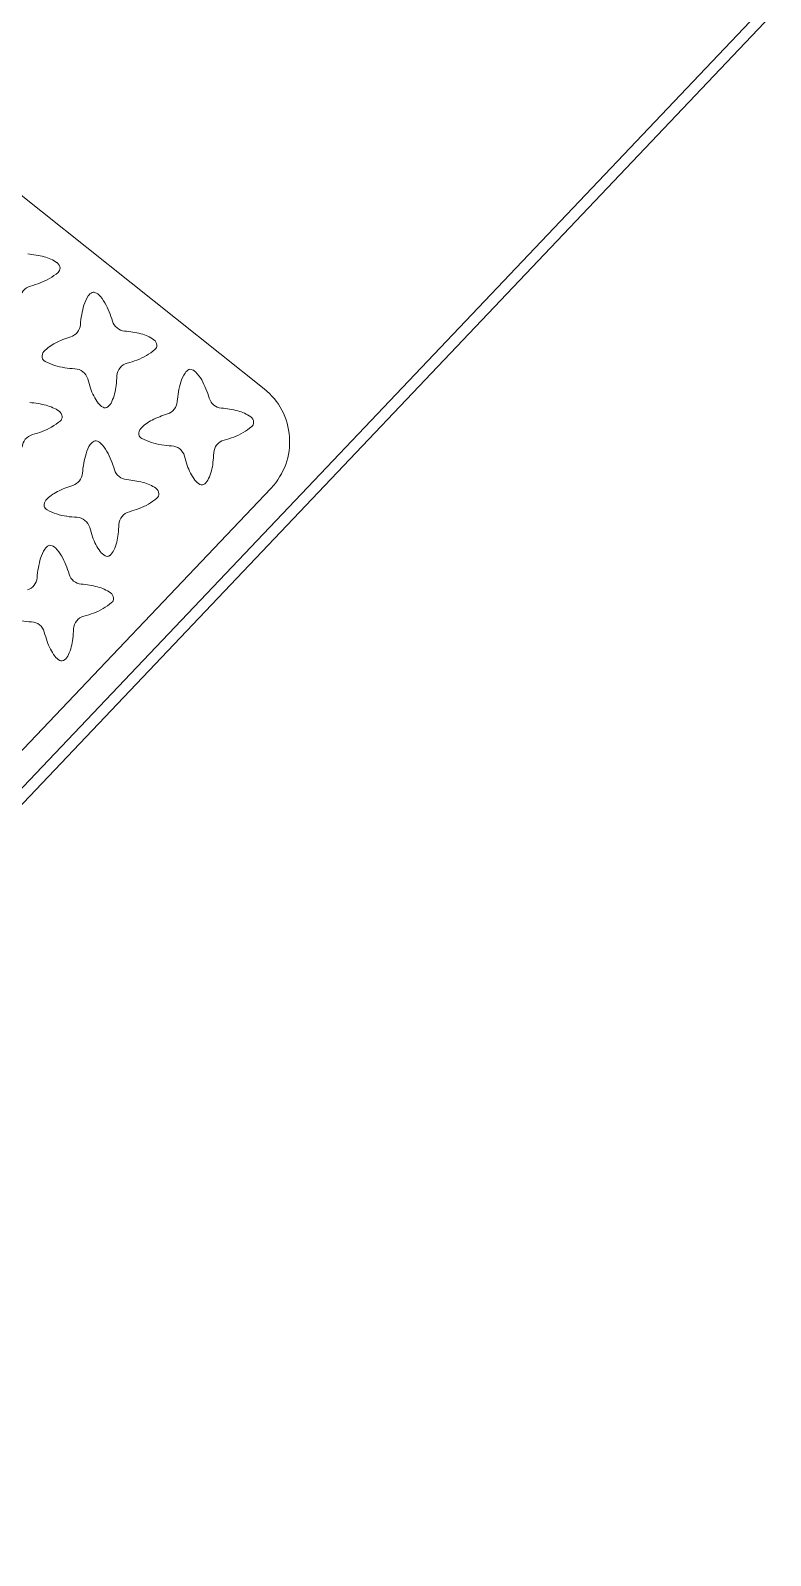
# Model space of a CAD drawing. Header units: millimetres. Extents: x -229914 to 856942, y -268655 to 87212.
# Drawn here: x -139214 to -138885, y 24054 to 24732 of the extents above; entities that cross this region are included whole.
import ezdxf

# ---------------------------------------------------------------- set-up
doc = ezdxf.new("R2010")
doc.units = ezdxf.units.MM

# ---------------------------------------------------------------- blocks, each defined once
blk = doc.blocks.new('Т912NEW')
at = {"color": 7, "linetype": 'Continuous', "lineweight": 15}
for p, q in [((-1836.47, 1046.99), (-1754.23, 1986.99)), ((-1749.25, 1986.55), (-1831.49, 1046.55)), ((-1822.15, 1716.86), (-2015.4, 1716.86)), ((-1810.17, 1479.6), (-1792.27, 1684.24))]:
    blk.add_line(p, q, dxfattribs=at)
for centre, radius, start, end in [((-1822.15, 1686.86), 30, 355, 90), ((-1915.98, 1659.27), 46.73, 114.32714, 123.39146), ((-1928.04, 1685.95), 17.44, 93.45633, 114.32714), ((-1928.91, 1700.26), 3.11, 41.23506, 93.45633), ((-1928.38, 1700.72), 2.4, 348.3059, 41.23506), ((-1904.53, 1700.81), 4.53, 155.36927, 184.74016), ((-1907.45, 1702.15), 1.32, 113.95423, 155.36927), ((-1906.14, 1699.22), 4.53, 84.58335, 113.95423), ((-1907.11, 1689.01), 14.78, 67.01214, 84.58335), ((-1917.92, 1663.53), 42.46, 55.13561, 67.01214), ((-1860.98, 1659.27), 46.73, 114.32714, 123.39146), ((-1873.04, 1685.95), 17.44, 93.45633, 114.32714), ((-1873.91, 1700.26), 3.11, 41.23506, 93.45633), ((-1873.38, 1700.72), 2.4, 348.3059, 41.23506), ((-1849.53, 1700.81), 4.53, 155.36927, 184.74016), ((-1852.45, 1702.15), 1.32, 113.95423, 155.36927), ((-1851.14, 1699.22), 4.53, 84.58335, 113.95423), ((-1852.11, 1689.01), 14.78, 67.01214, 84.58335), ((-1862.92, 1663.53), 42.46, 55.13561, 67.01214), ((-1805.98, 1659.27), 46.73, 114.32714, 123.39146), ((-1818.04, 1685.95), 17.44, 93.45633, 114.32714), ((-1818.91, 1700.26), 3.11, 41.23506, 93.45633), ((-1818.38, 1700.72), 2.4, 348.3059, 41.23506), ((-1953.26, 1705.87), 27.81, 329.22733, 348.3059), ((-1894.31, 1701.66), 14.78, 184.74016, 202.31137), ((-1868.71, 1712.17), 42.46, 202.31137, 214.1879), ((-1890.1, 1703.46), 6.2, 235.13561, 303.39146), ((-1898.26, 1705.87), 27.81, 329.22733, 348.3059), ((-1839.31, 1701.66), 14.78, 184.74016, 202.31137), ((-1813.71, 1712.17), 42.46, 202.31137, 214.1879), ((-1835.1, 1703.46), 6.2, 235.13561, 303.39146), ((-1843.26, 1705.87), 27.81, 329.22733, 348.3059), ((-1926.9, 1684.18), 6.2, 143.35703, 215.19956), ((-1967.3, 1714.24), 44.16, 323.35703, 329.22733), ((-1908.96, 1684.82), 6.2, 325.93205, 34.1879), ((-1871.9, 1684.18), 6.2, 143.35703, 215.19956), ((-1912.3, 1714.24), 44.16, 323.35703, 329.22733), ((-1853.96, 1684.82), 6.2, 325.93205, 34.1879), ((-1816.9, 1684.18), 6.2, 143.35703, 215.19956), ((-1857.3, 1714.24), 44.16, 323.35703, 329.22733), ((-1865.12, 1655.18), 46.73, 145.93205, 154.99637), ((-1810.12, 1655.18), 46.73, 145.93205, 154.99637), ((-1891.66, 1667.56), 17.44, 154.99637, 175.86717), ((-1959.59, 1622.33), 101.11, 32.73634, 35.19956), ((-1893.39, 1664.88), 22.42, 13.7819, 32.73634), ((-1836.66, 1667.56), 17.44, 154.99637, 175.86717), ((-1904.59, 1622.33), 101.11, 32.73634, 35.19956), ((-1838.39, 1664.88), 22.42, 13.7819, 32.73634), ((-1905.95, 1668.59), 3.11, 175.86717, 228.08845), ((-1911.28, 1693.01), 27.81, 281.01761, 300.09618), ((-1919.48, 1707.15), 44.16, 300.09618, 305.96648), ((-1889.9, 1666.39), 6.2, 54.12395, 125.96648), ((-1827.01, 1753.34), 101.11, 234.12395, 236.58717), ((-1870.35, 1687.66), 22.42, 236.58717, 255.54161), ((-1873.37, 1667.66), 1.88, 278.75678, 350.56673), ((-1878.54, 1668.52), 7.13, 350.56673, 13.7819), ((-1850.95, 1668.59), 3.11, 175.86717, 228.08845), ((-1856.28, 1693.01), 27.81, 281.01761, 300.09618), ((-1864.48, 1707.15), 44.16, 300.09618, 305.96648), ((-1834.9, 1666.39), 6.2, 54.12395, 125.96648), ((-1772.01, 1753.34), 101.11, 234.12395, 236.58717), ((-1815.35, 1687.66), 22.42, 236.58717, 255.54161), ((-1818.37, 1667.66), 1.88, 278.75678, 350.56673), ((-1823.54, 1668.52), 7.13, 350.56673, 13.7819), ((-1906.42, 1668.06), 2.4, 228.08845, 281.01761), ((-1874.16, 1672.85), 7.13, 255.54161, 278.75678), ((-1851.42, 1668.06), 2.4, 228.08845, 281.01761), ((-1819.16, 1672.85), 7.13, 255.54161, 278.75678), ((-1874.13, 1608.18), 46.73, 114.32714, 123.39146), ((-1886.19, 1634.87), 17.44, 93.45633, 114.32714), ((-1911.41, 1654.79), 27.81, 329.22733, 348.3059), ((-1887.06, 1649.17), 3.11, 41.23506, 93.45633), ((-1886.53, 1649.64), 2.4, 348.3059, 41.23506), ((-1862.68, 1649.72), 4.53, 155.36927, 184.74016), ((-1852.47, 1650.57), 14.78, 184.74016, 202.31137), ((-1865.6, 1651.06), 1.32, 113.95423, 155.36927), ((-1864.3, 1648.13), 4.53, 84.58335, 113.95423), ((-1865.27, 1637.92), 14.78, 67.01214, 84.58335), ((-1876.08, 1612.44), 42.46, 55.13561, 67.01214), ((-1848.26, 1652.37), 6.2, 235.13561, 303.39146), ((-1819.13, 1608.18), 46.73, 114.32714, 123.39146), ((-1831.19, 1634.87), 17.44, 93.45633, 114.32714), ((-1856.41, 1654.79), 27.81, 329.22733, 348.3059), ((-1832.06, 1649.17), 3.11, 41.23506, 93.45633), ((-1831.53, 1649.64), 2.4, 348.3059, 41.23506), ((-1925.46, 1663.15), 44.16, 323.35703, 329.22733), ((-1826.86, 1661.08), 42.46, 202.31137, 214.1879), ((-1870.46, 1663.15), 44.16, 323.35703, 329.22733), ((-1885.05, 1633.09), 6.2, 143.35703, 215.19956), ((-1867.11, 1633.74), 6.2, 325.93205, 34.1879), ((-1830.05, 1633.09), 6.2, 143.35703, 215.19956), ((-1823.27, 1604.09), 46.73, 145.93205, 154.99637), ((-1917.74, 1571.24), 101.11, 32.73634, 35.19956), ((-1849.81, 1616.47), 17.44, 154.99637, 175.86717), ((-1877.63, 1656.06), 44.16, 300.09618, 305.96648), ((-1848.05, 1615.3), 6.2, 54.12395, 125.96648), ((-1785.17, 1702.25), 101.11, 234.12395, 236.58717), ((-1851.54, 1613.79), 22.42, 13.7819, 32.73634), ((-1864.11, 1617.5), 3.11, 175.86717, 228.08845), ((-1864.58, 1616.98), 2.4, 228.08845, 281.01761), ((-1869.43, 1641.92), 27.81, 281.01761, 300.09618), ((-1828.5, 1636.57), 22.42, 236.58717, 255.54161), ((-1832.32, 1621.76), 7.13, 255.54161, 278.75678), ((-1831.52, 1616.57), 1.88, 278.75678, 350.56673), ((-1836.69, 1617.43), 7.13, 350.56673, 13.7819), ((-1849.53, 1600.81), 4.53, 155.36927, 184.74016), ((-1839.31, 1601.66), 14.78, 184.74016, 202.31137), ((-1852.45, 1602.15), 1.32, 113.95423, 155.36927), ((-1851.14, 1599.22), 4.53, 84.58335, 113.95423), ((-1852.11, 1589.01), 14.78, 67.01214, 84.58335), ((-1862.92, 1563.53), 42.46, 55.13561, 67.01214), ((-1805.98, 1559.27), 46.73, 114.32714, 123.39146), ((-1818.04, 1585.95), 17.44, 93.45633, 114.32714), ((-1843.26, 1605.87), 27.81, 329.22733, 348.3059), ((-1818.91, 1600.26), 3.11, 41.23506, 93.45633), ((-1818.38, 1600.72), 2.4, 348.3059, 41.23506), ((-1813.71, 1612.17), 42.46, 202.31137, 214.1879), ((-1835.1, 1603.46), 6.2, 235.13561, 303.39146), ((-1853.96, 1584.82), 6.2, 325.93205, 34.1879), ((-1816.9, 1584.18), 6.2, 143.35703, 215.19956), ((-1857.3, 1614.24), 44.16, 323.35703, 329.22733), ((-1904.59, 1522.33), 101.11, 32.73634, 35.19956), ((-1834.9, 1566.39), 6.2, 54.12395, 125.96648), ((-1838.39, 1564.88), 22.42, 13.7819, 32.73634), ((-1864.48, 1607.15), 44.16, 300.09618, 305.96648), ((-1772.01, 1653.34), 101.11, 234.12395, 236.58717), ((-1815.35, 1587.66), 22.42, 236.58717, 255.54161), ((-1819.16, 1572.85), 7.13, 255.54161, 278.75678), ((-1818.37, 1567.66), 1.88, 278.75678, 350.56673), ((-1823.54, 1568.52), 7.13, 350.56673, 13.7819)]:
    blk.add_arc(centre, radius, start, end, dxfattribs=at)

msp = doc.modelspace()

# ---------------------------------------------------------------- block references
at = {"rotation": 321.4676820499667}
msp.add_blockref('Т912NEW', (-138753.82306, 22094.20638), dxfattribs=at)

doc.saveas('drawing.dxf')
